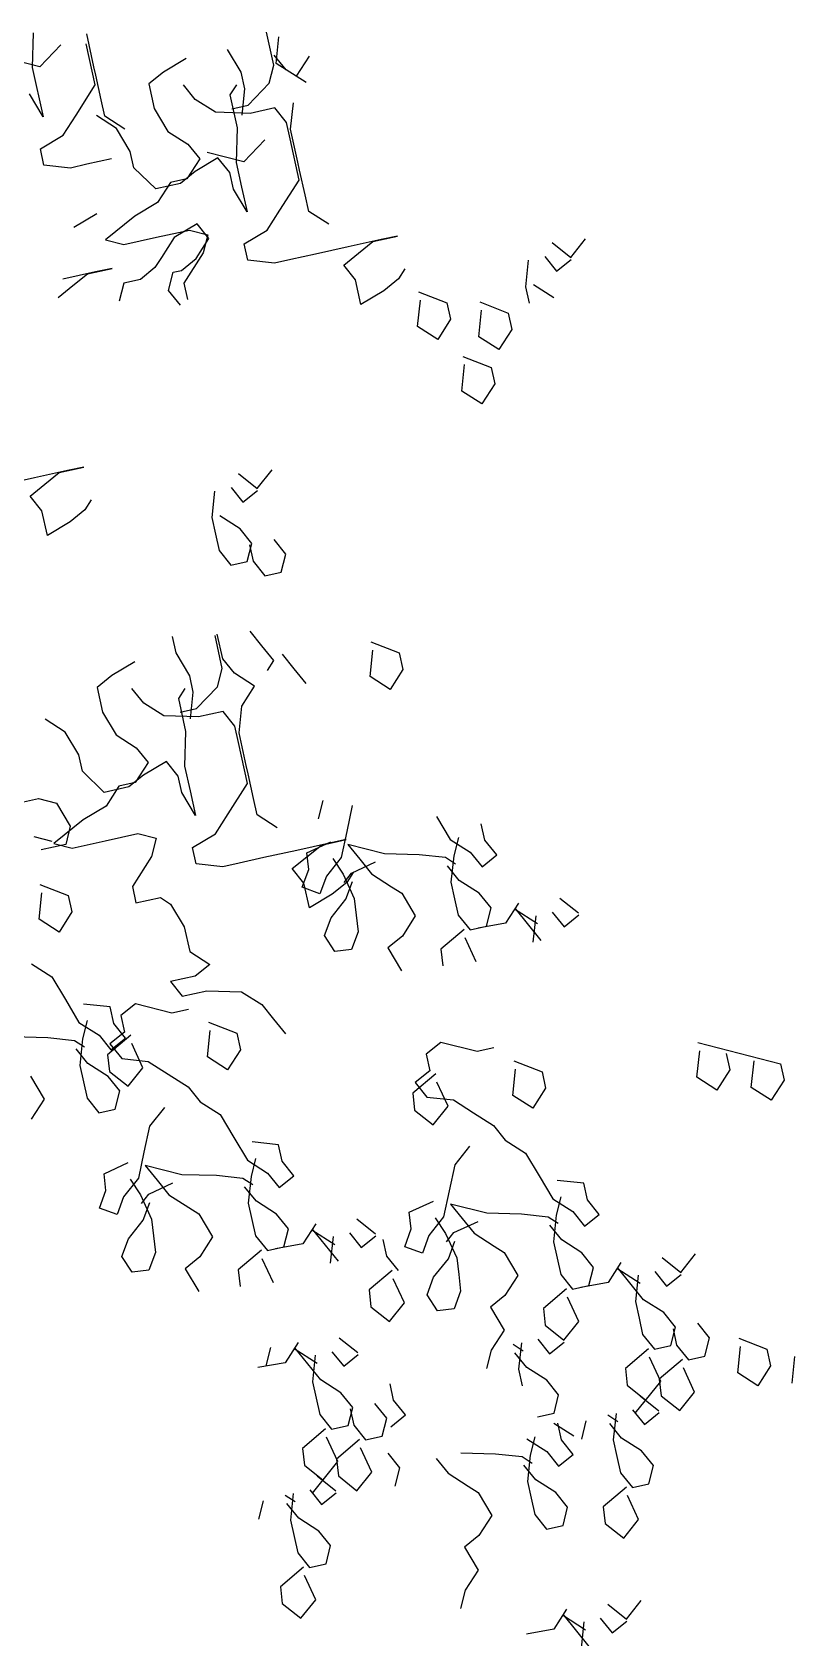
# Model space of a CAD drawing. Header units: inches. Extents: x 6.9 to 49.4, y 11.8 to 36.5.
# Drawn here: x 27.0062 to 27.1184, y 13.3235 to 13.5598 of the extents above; entities that cross this region are included whole.
import ezdxf

# ---------------------------------------------------------------- set-up
doc = ezdxf.new("R2010")
doc.units = ezdxf.units.IN
doc.header["$MEASUREMENT"] = 0
doc.layers.add('1', color=1, linetype='Continuous')

msp = doc.modelspace()

# ---------------------------------------------------------------- linework, layer by layer
at = {"layer": '1'}
for p, q in [((27.00634, 13.5597), (27.0062, 13.55459)), ((27.01041, 13.55791), (27.00732, 13.55469)), ((27.01546, 13.55201), (27.01413, 13.55806)), ((27.01526, 13.55467), (27.0142, 13.55951)), ((27.04174, 13.55494), (27.04067, 13.55978)), ((27.04207, 13.55518), (27.04248, 13.55908)), ((27.00732, 13.55469), (27.00195, 13.55605)), ((27.02884, 13.55591), (27.02548, 13.55391)), ((27.03489, 13.55724), (27.0369, 13.55388)), ((27.04355, 13.55424), (27.0418, 13.55639)), ((27.04691, 13.55625), (27.04502, 13.5533)), ((27.0062, 13.55459), (27.00779, 13.54733)), ((27.01553, 13.55346), (27.01526, 13.55467)), ((27.01632, 13.54983), (27.01553, 13.55346)), ((27.02548, 13.55391), (27.02333, 13.55216)), ((27.0369, 13.55388), (27.03743, 13.55146)), ((27.04106, 13.55226), (27.04174, 13.55494)), ((27.04502, 13.5533), (27.04207, 13.55518)), ((27.0465, 13.55235), (27.04355, 13.55424)), ((27.00779, 13.54733), (27.00579, 13.5507)), ((27.01263, 13.54758), (27.01546, 13.55201)), ((27.02333, 13.55216), (27.02413, 13.54853)), ((27.03017, 13.54986), (27.02843, 13.55202)), ((27.03622, 13.55201), (27.03528, 13.55054)), ((27.03743, 13.55146), (27.03702, 13.54757)), ((27.03796, 13.54904), (27.04106, 13.55226)), ((27.01686, 13.54741), (27.01632, 13.54983)), ((27.02413, 13.54853), (27.02613, 13.54517)), ((27.03313, 13.54798), (27.03017, 13.54986)), ((27.03528, 13.55054), (27.03634, 13.5457)), ((27.03554, 13.54851), (27.03796, 13.54904)), ((27.04186, 13.54863), (27.03823, 13.54783)), ((27.0436, 13.54648), (27.04186, 13.54863)), ((27.0442, 13.54551), (27.04461, 13.5494)), ((27.01074, 13.54463), (27.01263, 13.54758)), ((27.01861, 13.5456), (27.01566, 13.54749)), ((27.01981, 13.54552), (27.01686, 13.54741)), ((27.03823, 13.54783), (27.03313, 13.54798)), ((27.04413, 13.54406), (27.0436, 13.54648)), ((27.00738, 13.54263), (27.01074, 13.54463)), ((27.02062, 13.54224), (27.01861, 13.5456)), ((27.02613, 13.54517), (27.02908, 13.54329)), ((27.03634, 13.5457), (27.0362, 13.54059)), ((27.04041, 13.54391), (27.03732, 13.54069)), ((27.04546, 13.53801), (27.04413, 13.54406)), ((27.04526, 13.54067), (27.0442, 13.54551)), ((27.00791, 13.54021), (27.00738, 13.54263)), ((27.02115, 13.53982), (27.02062, 13.54224)), ((27.02908, 13.54329), (27.03083, 13.54113)), ((27.03351, 13.54127), (27.03015, 13.53926)), ((27.03732, 13.54069), (27.03195, 13.54205)), ((27.03525, 13.53912), (27.03351, 13.54127)), ((27.01181, 13.53979), (27.00791, 13.54021)), ((27.01422, 13.54033), (27.01181, 13.53979)), ((27.01785, 13.54112), (27.01422, 13.54033)), ((27.02437, 13.53672), (27.02115, 13.53982)), ((27.03015, 13.53926), (27.028, 13.53752)), ((27.03083, 13.54113), (27.02894, 13.53818)), ((27.03579, 13.5367), (27.03525, 13.53912)), ((27.0362, 13.54059), (27.03699, 13.53696)), ((27.04553, 13.53946), (27.04526, 13.54067)), ((27.04632, 13.53583), (27.04553, 13.53946)), ((27.028, 13.53752), (27.02437, 13.53672)), ((27.02652, 13.53765), (27.02463, 13.5347)), ((27.02894, 13.53818), (27.02652, 13.53765)), ((27.03779, 13.53333), (27.03579, 13.5367)), ((27.03699, 13.53696), (27.03779, 13.53333)), ((27.04263, 13.53358), (27.04546, 13.53801)), ((27.02463, 13.5347), (27.02127, 13.53269)), ((27.04686, 13.53341), (27.04632, 13.53583)), ((27.0123, 13.53108), (27.01567, 13.53308)), ((27.02127, 13.53269), (27.01696, 13.52921)), ((27.04074, 13.53063), (27.04263, 13.53358)), ((27.04981, 13.53152), (27.04686, 13.53341)), ((27.01965, 13.52853), (27.02449, 13.52959)), ((27.02449, 13.52959), (27.02933, 13.53066)), ((27.02709, 13.52956), (27.0252, 13.52661)), ((27.03045, 13.53157), (27.02709, 13.52956)), ((27.02933, 13.53066), (27.03201, 13.52998)), ((27.0303, 13.52647), (27.03219, 13.52942)), ((27.03219, 13.52942), (27.03045, 13.53157)), ((27.03201, 13.52998), (27.03133, 13.5273)), ((27.03738, 13.52863), (27.04074, 13.53063)), ((27.05632, 13.52899), (27.05995, 13.52978)), ((27.05995, 13.52978), (27.05753, 13.52925)), ((27.01696, 13.52921), (27.01965, 13.52853)), ((27.03133, 13.5273), (27.0285, 13.52287)), ((27.03791, 13.52621), (27.03738, 13.52863)), ((27.04785, 13.52712), (27.04422, 13.52633)), ((27.05269, 13.52819), (27.04785, 13.52712)), ((27.05201, 13.5255), (27.05417, 13.52724)), ((27.05753, 13.52925), (27.05269, 13.52819)), ((27.05417, 13.52724), (27.05632, 13.52899)), ((27.08269, 13.52881), (27.08543, 13.52663)), ((27.08543, 13.52663), (27.08761, 13.52937)), ((27.01431, 13.52422), (27.01794, 13.52502)), ((27.01794, 13.52502), (27.01552, 13.52449)), ((27.02425, 13.52514), (27.0221, 13.5234)), ((27.0252, 13.52661), (27.02425, 13.52514)), ((27.02694, 13.52446), (27.02815, 13.52473)), ((27.02815, 13.52473), (27.0303, 13.52647)), ((27.04181, 13.52579), (27.03791, 13.52621)), ((27.04422, 13.52633), (27.04181, 13.52579)), ((27.05376, 13.52335), (27.05201, 13.5255)), ((27.06101, 13.52494), (27.06007, 13.52347)), ((27.07917, 13.52622), (27.07876, 13.52232)), ((27.08159, 13.52675), (27.08333, 13.5246)), ((27.08333, 13.5246), (27.08548, 13.52634)), ((27.01001, 13.52074), (27.01216, 13.52248)), ((27.01552, 13.52449), (27.01068, 13.52342)), ((27.01216, 13.52248), (27.01431, 13.52422)), ((27.01968, 13.52287), (27.019, 13.52018)), ((27.0221, 13.5234), (27.01968, 13.52287)), ((27.02626, 13.52178), (27.02694, 13.52446)), ((27.0285, 13.52287), (27.02903, 13.52045)), ((27.05455, 13.51972), (27.05376, 13.52335)), ((27.06007, 13.52347), (27.05791, 13.52173)), ((27.07876, 13.52232), (27.07929, 13.51991)), ((27.08292, 13.5207), (27.07996, 13.52259)), ((27.028, 13.51962), (27.02626, 13.52178)), ((27.05791, 13.52173), (27.05455, 13.51972)), ((27.06289, 13.51647), (27.0633, 13.52037)), ((27.06303, 13.52158), (27.06719, 13.51995)), ((27.06719, 13.51995), (27.06773, 13.51753)), ((27.07203, 13.52008), (27.07619, 13.51845)), ((27.07189, 13.51497), (27.0723, 13.51887)), ((27.07619, 13.51845), (27.07673, 13.51603)), ((27.06584, 13.51458), (27.06289, 13.51647)), ((27.06773, 13.51753), (27.06584, 13.51458)), ((27.07673, 13.51603), (27.07484, 13.51308)), ((27.07484, 13.51308), (27.07189, 13.51497)), ((27.06939, 13.50697), (27.0698, 13.51087)), ((27.06953, 13.51208), (27.07369, 13.51045)), ((27.07369, 13.51045), (27.07423, 13.50803)), ((27.07234, 13.50508), (27.06939, 13.50697)), ((27.07423, 13.50803), (27.07234, 13.50508)), ((27.00654, 13.49421), (27.0017, 13.49314)), ((27.01138, 13.49527), (27.00654, 13.49421)), ((27.00802, 13.49326), (27.01017, 13.49501)), ((27.01017, 13.49501), (27.0138, 13.4958)), ((27.0138, 13.4958), (27.01138, 13.49527)), ((27.03654, 13.49483), (27.03928, 13.49265)), ((27.03928, 13.49265), (27.04147, 13.49539)), ((27.00586, 13.49152), (27.00802, 13.49326)), ((27.03302, 13.49224), (27.03261, 13.48835)), ((27.03544, 13.49277), (27.03718, 13.49062)), ((27.03718, 13.49062), (27.03933, 13.49236)), ((27.00761, 13.48937), (27.00586, 13.49152)), ((27.00841, 13.48574), (27.00761, 13.48937)), ((27.01392, 13.48949), (27.01176, 13.48775)), ((27.01486, 13.49096), (27.01392, 13.48949)), ((27.01176, 13.48775), (27.00841, 13.48574)), ((27.03261, 13.48835), (27.03314, 13.48593)), ((27.03677, 13.48672), (27.03381, 13.48861)), ((27.03314, 13.48593), (27.03367, 13.48351)), ((27.03851, 13.48457), (27.03677, 13.48672)), ((27.03783, 13.48189), (27.03851, 13.48457)), ((27.04351, 13.483), (27.04177, 13.48516)), ((27.03367, 13.48351), (27.03541, 13.48135)), ((27.03814, 13.48436), (27.03867, 13.48194)), ((27.04283, 13.48032), (27.04351, 13.483)), ((27.03541, 13.48135), (27.03783, 13.48189)), ((27.03867, 13.48194), (27.04041, 13.47978)), ((27.04041, 13.47978), (27.04283, 13.48032)), ((27.02677, 13.47087), (27.02731, 13.46845)), ((27.03415, 13.46615), (27.03309, 13.47099)), ((27.03422, 13.4676), (27.03342, 13.47123)), ((27.03819, 13.47166), (27.03993, 13.4695)), ((27.02731, 13.46845), (27.02931, 13.46509)), ((27.03993, 13.4695), (27.04167, 13.46735)), ((27.04295, 13.46825), (27.04469, 13.4661)), ((27.05589, 13.46497), (27.0563, 13.46887)), ((27.05603, 13.47008), (27.06019, 13.46845)), ((27.06019, 13.46845), (27.06073, 13.46603)), ((27.02126, 13.46712), (27.0179, 13.46511)), ((27.03347, 13.46347), (27.03415, 13.46615)), ((27.03596, 13.46545), (27.03422, 13.4676)), ((27.04167, 13.46735), (27.04073, 13.46588)), ((27.04469, 13.4661), (27.04643, 13.46395)), ((27.06073, 13.46603), (27.05884, 13.46308)), ((27.0179, 13.46511), (27.01574, 13.46337)), ((27.01574, 13.46337), (27.01654, 13.45974)), ((27.02931, 13.46509), (27.02984, 13.46267)), ((27.03037, 13.46025), (27.03347, 13.46347)), ((27.03891, 13.46356), (27.03596, 13.46545)), ((27.03702, 13.46061), (27.03891, 13.46356)), ((27.05884, 13.46308), (27.05589, 13.46497)), ((27.02259, 13.46107), (27.02085, 13.46322)), ((27.02554, 13.45919), (27.02259, 13.46107)), ((27.02864, 13.46322), (27.02769, 13.46174)), ((27.02769, 13.46174), (27.02876, 13.4569)), ((27.02984, 13.46267), (27.02943, 13.45877)), ((27.01103, 13.45681), (27.00808, 13.4587)), ((27.01654, 13.45974), (27.01855, 13.45638)), ((27.03064, 13.45904), (27.02554, 13.45919)), ((27.02796, 13.45972), (27.03037, 13.46025)), ((27.03427, 13.45984), (27.03064, 13.45904)), ((27.03601, 13.45769), (27.03427, 13.45984)), ((27.03661, 13.45671), (27.03702, 13.46061)), ((27.01303, 13.45345), (27.01103, 13.45681)), ((27.01855, 13.45638), (27.0215, 13.45449)), ((27.02876, 13.4569), (27.02861, 13.4518)), ((27.03654, 13.45526), (27.03601, 13.45769)), ((27.03767, 13.45188), (27.03661, 13.45671)), ((27.0215, 13.45449), (27.02324, 13.45234)), ((27.03787, 13.44922), (27.03654, 13.45526)), ((27.01356, 13.45103), (27.01303, 13.45345)), ((27.02324, 13.45234), (27.02135, 13.44939)), ((27.02592, 13.45248), (27.02256, 13.45047)), ((27.02767, 13.45033), (27.02592, 13.45248)), ((27.02861, 13.4518), (27.02941, 13.44817)), ((27.03794, 13.45067), (27.03767, 13.45188)), ((27.01678, 13.44793), (27.01356, 13.45103)), ((27.02135, 13.44939), (27.01893, 13.44886)), ((27.02256, 13.45047), (27.02041, 13.44873)), ((27.0282, 13.4479), (27.02767, 13.45033)), ((27.03504, 13.44479), (27.03787, 13.44922)), ((27.03874, 13.44704), (27.03794, 13.45067)), ((27.00226, 13.44594), (27.00709, 13.44701)), ((27.00709, 13.44701), (27.00978, 13.44633)), ((27.02041, 13.44873), (27.01678, 13.44793)), ((27.01893, 13.44886), (27.01705, 13.44591)), ((27.0302, 13.44454), (27.0282, 13.4479)), ((27.02941, 13.44817), (27.0302, 13.44454)), ((27.03927, 13.44462), (27.03874, 13.44704)), ((27.04894, 13.44675), (27.04827, 13.44406)), ((27.00978, 13.44633), (27.01178, 13.44297)), ((27.01705, 13.44591), (27.01368, 13.4439)), ((27.03316, 13.44184), (27.03504, 13.44479)), ((27.04222, 13.44273), (27.03927, 13.44462)), ((27.05327, 13.44602), (27.05246, 13.44219)), ((27.06568, 13.44438), (27.06768, 13.44102)), ((27.01368, 13.4439), (27.00938, 13.44042)), ((27.01178, 13.44297), (27.01111, 13.44028)), ((27.05246, 13.44219), (27.05165, 13.43836)), ((27.07279, 13.44088), (27.07225, 13.44329)), ((27.0064, 13.44142), (27.00909, 13.44075)), ((27.01111, 13.44028), (27.00748, 13.43948)), ((27.00938, 13.44042), (27.01206, 13.43974)), ((27.01206, 13.43974), (27.0169, 13.4408)), ((27.0169, 13.4408), (27.02174, 13.44187)), ((27.02174, 13.44187), (27.02442, 13.44119)), ((27.02442, 13.44119), (27.02375, 13.4385)), ((27.02979, 13.43983), (27.03316, 13.44184)), ((27.03033, 13.43742), (27.02979, 13.43983)), ((27.04994, 13.44046), (27.04511, 13.4394)), ((27.04658, 13.43845), (27.04873, 13.44019)), ((27.04659, 13.43903), (27.05014, 13.44068)), ((27.04873, 13.44019), (27.05236, 13.44099)), ((27.05236, 13.44099), (27.04994, 13.44046)), ((27.05264, 13.44025), (27.05438, 13.43809)), ((27.05801, 13.43889), (27.05264, 13.44025)), ((27.06768, 13.44102), (27.07063, 13.43913)), ((27.06889, 13.44129), (27.06821, 13.4386)), ((27.07453, 13.43872), (27.07279, 13.44088)), ((27.02375, 13.4385), (27.02092, 13.43408)), ((27.03422, 13.437), (27.03033, 13.43742)), ((27.03664, 13.43753), (27.03422, 13.437)), ((27.04027, 13.43833), (27.03664, 13.43753)), ((27.04511, 13.4394), (27.04027, 13.43833)), ((27.04443, 13.43671), (27.04658, 13.43845)), ((27.04686, 13.43657), (27.04659, 13.43903)), ((27.05165, 13.43836), (27.04946, 13.43562)), ((27.05042, 13.43822), (27.05193, 13.4359)), ((27.05316, 13.43604), (27.05671, 13.43769)), ((27.05438, 13.43809), (27.05612, 13.43594)), ((27.06311, 13.43875), (27.05801, 13.43889)), ((27.067, 13.43834), (27.06311, 13.43875)), ((27.06848, 13.43739), (27.067, 13.43834)), ((27.06821, 13.4386), (27.0678, 13.43471)), ((27.07063, 13.43913), (27.07237, 13.43698)), ((27.07237, 13.43698), (27.07453, 13.43872)), ((27.04617, 13.43456), (27.04443, 13.43671)), ((27.04591, 13.43397), (27.04686, 13.43657)), ((27.04946, 13.43562), (27.04851, 13.43302)), ((27.05193, 13.4359), (27.05357, 13.43234)), ((27.05207, 13.43467), (27.05316, 13.43604)), ((27.05342, 13.43615), (27.05248, 13.43468)), ((27.05612, 13.43594), (27.05907, 13.43406)), ((27.06901, 13.43497), (27.06727, 13.43712)), ((27.07196, 13.43309), (27.06901, 13.43497)), ((27.00719, 13.42928), (27.0076, 13.43317)), ((27.00733, 13.43438), (27.01149, 13.43276)), ((27.01149, 13.43276), (27.01203, 13.43034)), ((27.02092, 13.43408), (27.02145, 13.43166)), ((27.04851, 13.43302), (27.04591, 13.43397)), ((27.04697, 13.43093), (27.04617, 13.43456)), ((27.05033, 13.43294), (27.04697, 13.43093)), ((27.05248, 13.43468), (27.05033, 13.43294)), ((27.05234, 13.43221), (27.05329, 13.4348)), ((27.05907, 13.43406), (27.06055, 13.43311)), ((27.06055, 13.43311), (27.06255, 13.42975)), ((27.0678, 13.43471), (27.06833, 13.43229)), ((27.0737, 13.43093), (27.07196, 13.43309)), ((27.01203, 13.43034), (27.01014, 13.42739)), ((27.02145, 13.43166), (27.02508, 13.43246)), ((27.02508, 13.43246), (27.02655, 13.43151)), ((27.02655, 13.43151), (27.02856, 13.42815)), ((27.05016, 13.42947), (27.05234, 13.43221)), ((27.05357, 13.43234), (27.05385, 13.42988)), ((27.06833, 13.43229), (27.06887, 13.42987)), ((27.07303, 13.42825), (27.0737, 13.43093)), ((27.07772, 13.43165), (27.07583, 13.4287)), ((27.08054, 13.42857), (27.07714, 13.43075)), ((27.08107, 13.42615), (27.07724, 13.43089)), ((27.08269, 13.43031), (27.08443, 13.42816)), ((27.0838, 13.43237), (27.08654, 13.43019)), ((27.01014, 13.42739), (27.00719, 13.42928)), ((27.02856, 13.42815), (27.02936, 13.42452)), ((27.04921, 13.42686), (27.05016, 13.42947)), ((27.05385, 13.42988), (27.05413, 13.42742)), ((27.06255, 13.42975), (27.06066, 13.4268)), ((27.06887, 13.42987), (27.07061, 13.42772)), ((27.07061, 13.42772), (27.07303, 13.42825)), ((27.07583, 13.4287), (27.07182, 13.42798)), ((27.08027, 13.42978), (27.07986, 13.42589)), ((27.08443, 13.42816), (27.08659, 13.4299)), ((27.05072, 13.42454), (27.04921, 13.42686)), ((27.05413, 13.42742), (27.05318, 13.42482)), ((27.06066, 13.4268), (27.05851, 13.42506)), ((27.06973, 13.42776), (27.06632, 13.42488)), ((27.07152, 13.42298), (27.06987, 13.42653)), ((27.02936, 13.42452), (27.03231, 13.42263)), ((27.05318, 13.42482), (27.05072, 13.42454)), ((27.05851, 13.42506), (27.06052, 13.42169)), ((27.06632, 13.42488), (27.0666, 13.42242)), ((27.0061, 13.4227), (27.00905, 13.42081)), ((27.00905, 13.42081), (27.01106, 13.41745)), ((27.03015, 13.42089), (27.02653, 13.42009)), ((27.03231, 13.42263), (27.03015, 13.42089)), ((27.02653, 13.42009), (27.02827, 13.41794)), ((27.02827, 13.41794), (27.03189, 13.41874)), ((27.03189, 13.41874), (27.037, 13.41859)), ((27.037, 13.41859), (27.03995, 13.41671)), ((27.01106, 13.41745), (27.01306, 13.41408)), ((27.01764, 13.41636), (27.01374, 13.41677)), ((27.01817, 13.41394), (27.01764, 13.41636)), ((27.02138, 13.41683), (27.01923, 13.41509)), ((27.02675, 13.41547), (27.02138, 13.41683)), ((27.02917, 13.416), (27.02675, 13.41547)), ((27.03995, 13.41671), (27.04169, 13.41455)), ((27.01306, 13.41408), (27.01602, 13.4122)), ((27.01427, 13.41435), (27.01359, 13.41167)), ((27.01991, 13.41179), (27.01817, 13.41394)), ((27.01923, 13.41509), (27.01976, 13.41267)), ((27.03212, 13.41412), (27.03628, 13.41249)), ((27.04169, 13.41455), (27.04343, 13.4124)), ((27.00849, 13.41181), (27.00339, 13.41196)), ((27.01239, 13.4114), (27.00849, 13.41181)), ((27.01386, 13.41046), (27.01239, 13.4114)), ((27.01359, 13.41167), (27.01318, 13.40777)), ((27.01602, 13.4122), (27.01775, 13.41005)), ((27.02068, 13.41222), (27.01727, 13.40934)), ((27.01976, 13.41267), (27.01761, 13.41093)), ((27.01775, 13.41005), (27.01991, 13.41179)), ((27.03198, 13.40901), (27.03239, 13.41291)), ((27.03628, 13.41249), (27.03682, 13.41008)), ((27.01439, 13.40804), (27.01265, 13.41019)), ((27.01727, 13.40934), (27.01755, 13.40688)), ((27.01761, 13.41093), (27.01935, 13.40877)), ((27.02247, 13.40743), (27.02082, 13.41099)), ((27.03493, 13.40713), (27.03198, 13.40901)), ((27.03682, 13.41008), (27.03493, 13.40713)), ((27.06629, 13.41115), (27.06413, 13.40941)), ((27.06413, 13.40941), (27.06467, 13.40699)), ((27.07166, 13.4098), (27.06629, 13.41115)), ((27.07408, 13.41033), (27.07166, 13.4098)), ((27.10398, 13.40602), (27.1044, 13.40992)), ((27.10413, 13.41113), (27.11629, 13.40801)), ((27.10829, 13.40951), (27.10882, 13.40709)), ((27.01318, 13.40777), (27.01372, 13.40535)), ((27.01735, 13.40615), (27.01439, 13.40804)), ((27.01755, 13.40688), (27.02029, 13.4047)), ((27.01935, 13.40877), (27.02325, 13.40836)), ((27.02029, 13.4047), (27.02247, 13.40743)), ((27.02325, 13.40836), (27.0262, 13.40647)), ((27.06559, 13.40654), (27.06217, 13.40366)), ((27.06467, 13.40699), (27.06251, 13.40525)), ((27.07688, 13.40334), (27.07729, 13.40723)), ((27.07703, 13.40844), (27.08119, 13.40682)), ((27.08119, 13.40682), (27.08172, 13.4044)), ((27.10882, 13.40709), (27.10693, 13.40414)), ((27.11198, 13.40452), (27.1124, 13.40842)), ((27.11629, 13.40801), (27.11682, 13.40559)), ((27.00593, 13.40618), (27.00794, 13.40281)), ((27.01372, 13.40535), (27.01425, 13.40293)), ((27.01908, 13.404), (27.01735, 13.40615)), ((27.0262, 13.40647), (27.02915, 13.40459)), ((27.02915, 13.40459), (27.03089, 13.40243)), ((27.06251, 13.40525), (27.06426, 13.4031)), ((27.06737, 13.40176), (27.06573, 13.40531)), ((27.08172, 13.4044), (27.07983, 13.40145)), ((27.10693, 13.40414), (27.10398, 13.40602)), ((27.11493, 13.40264), (27.11198, 13.40452)), ((27.11682, 13.40559), (27.11493, 13.40264)), ((27.00794, 13.40281), (27.00605, 13.39986)), ((27.01425, 13.40293), (27.01599, 13.40078)), ((27.01841, 13.40131), (27.01908, 13.404)), ((27.03089, 13.40243), (27.03384, 13.40054)), ((27.06217, 13.40366), (27.06245, 13.4012)), ((27.06426, 13.4031), (27.06815, 13.40269)), ((27.06815, 13.40269), (27.0711, 13.4008)), ((27.07983, 13.40145), (27.07688, 13.40334)), ((27.01599, 13.40078), (27.01841, 13.40131)), ((27.02563, 13.40156), (27.02344, 13.39882)), ((27.03384, 13.40054), (27.03585, 13.39718)), ((27.06245, 13.4012), (27.06519, 13.39902)), ((27.06519, 13.39902), (27.06737, 13.40176)), ((27.0711, 13.4008), (27.07405, 13.39891)), ((27.02344, 13.39882), (27.02263, 13.39499)), ((27.03585, 13.39718), (27.03785, 13.39382)), ((27.07405, 13.39891), (27.07579, 13.39676)), ((27.02263, 13.39499), (27.02182, 13.39116)), ((27.04242, 13.39609), (27.03853, 13.39651)), ((27.04296, 13.39368), (27.04242, 13.39609)), ((27.07053, 13.39588), (27.06835, 13.39314)), ((27.07579, 13.39676), (27.07874, 13.39487)), ((27.07874, 13.39487), (27.08075, 13.39151)), ((27.01676, 13.39183), (27.02031, 13.39348)), ((27.02818, 13.39169), (27.02281, 13.39305)), ((27.02281, 13.39305), (27.02455, 13.39089)), ((27.03785, 13.39382), (27.0408, 13.39193)), ((27.03906, 13.39408), (27.03838, 13.3914)), ((27.0447, 13.39152), (27.04296, 13.39368)), ((27.06835, 13.39314), (27.06753, 13.38931)), ((27.01704, 13.38937), (27.01676, 13.39183)), ((27.02182, 13.39116), (27.01963, 13.38842)), ((27.02059, 13.39102), (27.0221, 13.3887)), ((27.02333, 13.38884), (27.02688, 13.39049)), ((27.02455, 13.39089), (27.02629, 13.38874)), ((27.03328, 13.39155), (27.02818, 13.39169)), ((27.03718, 13.39114), (27.03328, 13.39155)), ((27.03865, 13.39019), (27.03718, 13.39114)), ((27.03838, 13.3914), (27.03797, 13.38751)), ((27.0408, 13.39193), (27.04254, 13.38978)), ((27.04254, 13.38978), (27.0447, 13.39152)), ((27.08075, 13.39151), (27.08276, 13.38814)), ((27.08733, 13.39042), (27.08343, 13.39083)), ((27.08786, 13.388), (27.08733, 13.39042)), ((27.01608, 13.38677), (27.01704, 13.38937)), ((27.01963, 13.38842), (27.01868, 13.38582)), ((27.0221, 13.3887), (27.02374, 13.38514)), ((27.02224, 13.38747), (27.02333, 13.38884)), ((27.02629, 13.38874), (27.02924, 13.38686)), ((27.03918, 13.38777), (27.03744, 13.38992)), ((27.04213, 13.38589), (27.03918, 13.38777)), ((27.06166, 13.38616), (27.06521, 13.38781)), ((27.06753, 13.38931), (27.06672, 13.38548)), ((27.08276, 13.38814), (27.08571, 13.38626)), ((27.08397, 13.38841), (27.08329, 13.38573)), ((27.0896, 13.38584), (27.08786, 13.388)), ((27.01868, 13.38582), (27.01608, 13.38677)), ((27.02252, 13.38501), (27.02347, 13.3876)), ((27.02924, 13.38686), (27.03072, 13.38591)), ((27.03072, 13.38591), (27.03272, 13.38255)), ((27.03797, 13.38751), (27.03851, 13.38509)), ((27.04387, 13.38373), (27.04213, 13.38589)), ((27.06194, 13.3837), (27.06166, 13.38616)), ((27.06672, 13.38548), (27.06454, 13.38274)), ((27.06549, 13.38534), (27.067, 13.38302)), ((27.06771, 13.38737), (27.06945, 13.38522)), ((27.07308, 13.38602), (27.06771, 13.38737)), ((27.07819, 13.38587), (27.07308, 13.38602)), ((27.08208, 13.38546), (27.07819, 13.38587)), ((27.08355, 13.38451), (27.08208, 13.38546)), ((27.08329, 13.38573), (27.08288, 13.38183)), ((27.08571, 13.38626), (27.08745, 13.3841)), ((27.08745, 13.3841), (27.0896, 13.38584)), ((27.02033, 13.38227), (27.02252, 13.38501)), ((27.02374, 13.38514), (27.02402, 13.38268)), ((27.03851, 13.38509), (27.03904, 13.38267)), ((27.0432, 13.38105), (27.04387, 13.38373)), ((27.04789, 13.38445), (27.046, 13.3815)), ((27.05071, 13.38137), (27.04731, 13.38355)), ((27.05124, 13.37895), (27.04741, 13.38369)), ((27.05286, 13.38311), (27.0546, 13.38096)), ((27.05397, 13.38517), (27.05671, 13.38299)), ((27.06099, 13.38109), (27.06194, 13.3837)), ((27.067, 13.38302), (27.06865, 13.37947)), ((27.06714, 13.38179), (27.06823, 13.38316)), ((27.06823, 13.38316), (27.07178, 13.38481)), ((27.06945, 13.38522), (27.07119, 13.38307)), ((27.07119, 13.38307), (27.07414, 13.38118)), ((27.08409, 13.3821), (27.08235, 13.38425)), ((27.01938, 13.37966), (27.02033, 13.38227)), ((27.02402, 13.38268), (27.0243, 13.38022)), ((27.03272, 13.38255), (27.03084, 13.3796)), ((27.0399, 13.38056), (27.03649, 13.37768)), ((27.03904, 13.38267), (27.04078, 13.38051)), ((27.04078, 13.38051), (27.0432, 13.38105)), ((27.046, 13.3815), (27.04199, 13.38078)), ((27.05044, 13.38258), (27.05003, 13.37869)), ((27.0546, 13.38096), (27.05676, 13.3827)), ((27.05777, 13.38214), (27.0583, 13.37972)), ((27.06359, 13.38014), (27.06099, 13.38109)), ((27.06454, 13.38274), (27.06359, 13.38014)), ((27.06742, 13.37933), (27.06837, 13.38193)), ((27.07414, 13.38118), (27.07562, 13.38024)), ((27.08288, 13.38183), (27.08341, 13.37941)), ((27.08704, 13.38021), (27.08409, 13.3821)), ((27.02089, 13.37734), (27.01938, 13.37966)), ((27.0243, 13.38022), (27.02335, 13.37762)), ((27.03084, 13.3796), (27.02868, 13.37786)), ((27.04169, 13.37578), (27.04004, 13.37933)), ((27.0583, 13.37972), (27.06004, 13.37757)), ((27.06523, 13.37659), (27.06742, 13.37933)), ((27.06865, 13.37947), (27.06893, 13.37701)), ((27.07562, 13.38024), (27.07763, 13.37687)), ((27.08341, 13.37941), (27.08394, 13.37699)), ((27.08878, 13.37805), (27.08704, 13.38021)), ((27.0928, 13.37877), (27.09091, 13.37582)), ((27.09887, 13.3795), (27.10161, 13.37732)), ((27.10161, 13.37732), (27.10379, 13.38005)), ((27.02335, 13.37762), (27.02089, 13.37734)), ((27.02868, 13.37786), (27.03069, 13.37449)), ((27.03649, 13.37768), (27.03677, 13.37522)), ((27.05916, 13.37761), (27.05575, 13.37473)), ((27.06095, 13.37283), (27.0593, 13.37638)), ((27.06428, 13.37399), (27.06523, 13.37659)), ((27.06893, 13.37701), (27.0692, 13.37455)), ((27.07763, 13.37687), (27.07574, 13.37392)), ((27.08394, 13.37699), (27.08568, 13.37484)), ((27.09091, 13.37582), (27.08689, 13.37511)), ((27.0881, 13.37537), (27.08878, 13.37805)), ((27.09561, 13.37569), (27.09222, 13.37787)), ((27.09614, 13.37328), (27.09231, 13.37802)), ((27.09534, 13.37691), (27.09494, 13.37301)), ((27.09777, 13.37744), (27.09951, 13.37529)), ((27.09951, 13.37529), (27.10166, 13.37702)), ((27.05575, 13.37473), (27.05603, 13.37227)), ((27.06579, 13.37167), (27.06428, 13.37399)), ((27.0692, 13.37455), (27.06825, 13.37195)), ((27.07574, 13.37392), (27.07359, 13.37218)), ((27.08481, 13.37489), (27.08139, 13.37201)), ((27.08659, 13.3701), (27.08495, 13.37365)), ((27.08568, 13.37484), (27.0881, 13.37537)), ((27.05603, 13.37227), (27.05877, 13.37009)), ((27.05877, 13.37009), (27.06095, 13.37283)), ((27.06825, 13.37195), (27.06579, 13.37167)), ((27.07359, 13.37218), (27.0756, 13.36882)), ((27.08139, 13.37201), (27.08167, 13.36955)), ((27.09494, 13.37301), (27.09547, 13.37059)), ((27.0991, 13.37139), (27.09614, 13.37328)), ((27.10084, 13.36924), (27.0991, 13.37139)), ((27.0756, 13.36882), (27.07371, 13.36587)), ((27.08167, 13.36955), (27.08441, 13.36736)), ((27.08441, 13.36736), (27.08659, 13.3701)), ((27.09547, 13.37059), (27.096, 13.36817)), ((27.10016, 13.36655), (27.10084, 13.36924)), ((27.10047, 13.36903), (27.101, 13.3666)), ((27.10584, 13.36767), (27.1041, 13.36982)), ((27.0453, 13.36699), (27.04341, 13.36403)), ((27.05137, 13.36771), (27.05411, 13.36553)), ((27.07841, 13.36574), (27.07694, 13.36669)), ((27.07815, 13.36695), (27.07774, 13.36306)), ((27.08057, 13.36748), (27.08231, 13.36533)), ((27.08231, 13.36533), (27.08446, 13.36707)), ((27.096, 13.36817), (27.09774, 13.36602)), ((27.09774, 13.36602), (27.10016, 13.36655)), ((27.101, 13.3666), (27.10274, 13.36445)), ((27.10516, 13.36498), (27.10584, 13.36767)), ((27.10998, 13.36252), (27.1104, 13.36642)), ((27.11013, 13.36763), (27.11429, 13.36601)), ((27.04341, 13.36403), (27.03939, 13.36332)), ((27.0406, 13.36359), (27.04128, 13.36627)), ((27.04811, 13.36391), (27.04472, 13.36609)), ((27.04864, 13.36149), (27.04481, 13.36623)), ((27.04784, 13.36512), (27.04744, 13.36123)), ((27.05027, 13.36565), (27.05201, 13.3635)), ((27.05201, 13.3635), (27.05416, 13.36524)), ((27.07371, 13.36587), (27.07303, 13.36318)), ((27.07894, 13.36332), (27.0772, 13.36548)), ((27.09686, 13.36607), (27.09345, 13.36319)), ((27.09865, 13.36128), (27.097, 13.36483)), ((27.10186, 13.3645), (27.09845, 13.36162)), ((27.10274, 13.36445), (27.10516, 13.36498)), ((27.11429, 13.36601), (27.11482, 13.36359)), ((27.11798, 13.36102), (27.1184, 13.36492)), ((27.07774, 13.36306), (27.07827, 13.36064)), ((27.0819, 13.36144), (27.07894, 13.36332)), ((27.09345, 13.36319), (27.09373, 13.36073)), ((27.10365, 13.35971), (27.102, 13.36327)), ((27.11293, 13.36064), (27.10998, 13.36252)), ((27.11482, 13.36359), (27.11293, 13.36064)), ((27.04744, 13.36123), (27.04797, 13.35881)), ((27.0516, 13.35961), (27.04864, 13.36149)), ((27.05334, 13.35745), (27.0516, 13.35961)), ((27.05936, 13.3585), (27.05883, 13.36092)), ((27.08364, 13.35928), (27.0819, 13.36144)), ((27.08296, 13.3566), (27.08364, 13.35928)), ((27.09373, 13.36073), (27.09647, 13.35854)), ((27.09492, 13.35659), (27.09865, 13.36128)), ((27.09845, 13.36162), (27.09873, 13.35916)), ((27.10147, 13.35698), (27.10365, 13.35971)), ((27.04797, 13.35881), (27.0485, 13.35639)), ((27.05266, 13.35477), (27.05334, 13.35745)), ((27.05297, 13.35724), (27.0535, 13.35482)), ((27.05834, 13.35588), (27.0566, 13.35804)), ((27.0611, 13.35634), (27.05936, 13.3585)), ((27.09451, 13.3571), (27.09625, 13.35494)), ((27.09562, 13.35916), (27.09836, 13.35697)), ((27.09873, 13.35916), (27.10147, 13.35698)), ((27.0485, 13.35639), (27.05024, 13.35423)), ((27.05024, 13.35423), (27.05266, 13.35477)), ((27.0535, 13.35482), (27.05524, 13.35267)), ((27.05766, 13.3532), (27.05834, 13.35588)), ((27.05895, 13.3546), (27.0611, 13.35634)), ((27.08054, 13.35607), (27.08296, 13.3566)), ((27.08587, 13.3532), (27.08292, 13.35509)), ((27.08404, 13.3527), (27.08351, 13.35512)), ((27.08765, 13.35548), (27.08698, 13.35279)), ((27.09236, 13.35535), (27.09088, 13.3563)), ((27.09289, 13.35293), (27.09115, 13.35509)), ((27.09209, 13.35656), (27.09168, 13.35267)), ((27.09625, 13.35494), (27.09841, 13.35668)), ((27.04936, 13.35428), (27.04595, 13.3514)), ((27.05115, 13.3495), (27.0495, 13.35305)), ((27.05436, 13.35271), (27.05095, 13.34983)), ((27.05524, 13.35267), (27.05766, 13.3532)), ((27.07894, 13.35284), (27.08189, 13.35096)), ((27.08015, 13.35311), (27.07947, 13.35042)), ((27.08579, 13.35054), (27.08404, 13.3527)), ((27.09168, 13.35267), (27.09221, 13.35025)), ((27.09584, 13.35105), (27.09289, 13.35293)), ((27.04595, 13.3514), (27.04623, 13.34894)), ((27.05615, 13.34793), (27.0545, 13.35148)), ((27.06028, 13.34855), (27.05854, 13.35071)), ((27.06564, 13.34992), (27.06738, 13.34777)), ((27.07437, 13.35057), (27.06926, 13.35072)), ((27.07826, 13.35016), (27.07437, 13.35057)), ((27.07974, 13.34921), (27.07826, 13.35016)), ((27.07947, 13.35042), (27.07906, 13.34653)), ((27.08189, 13.35096), (27.08363, 13.3488)), ((27.08363, 13.3488), (27.08579, 13.35054)), ((27.09221, 13.35025), (27.09275, 13.34783)), ((27.09758, 13.34889), (27.09584, 13.35105)), ((27.04623, 13.34894), (27.04897, 13.34676)), ((27.04742, 13.34481), (27.05115, 13.3495)), ((27.05095, 13.34983), (27.05123, 13.34737)), ((27.05397, 13.34519), (27.05615, 13.34793)), ((27.0596, 13.34587), (27.06028, 13.34855)), ((27.06738, 13.34777), (27.07033, 13.34588)), ((27.08027, 13.3468), (27.07853, 13.34895)), ((27.09275, 13.34783), (27.09448, 13.34568)), ((27.09691, 13.34621), (27.09758, 13.34889)), ((27.04701, 13.34531), (27.04875, 13.34316)), ((27.04812, 13.34737), (27.05086, 13.34519)), ((27.05123, 13.34737), (27.05397, 13.34519)), ((27.07033, 13.34588), (27.0718, 13.34493)), ((27.07906, 13.34653), (27.07959, 13.34411)), ((27.08322, 13.34491), (27.08027, 13.3468)), ((27.09361, 13.34572), (27.0902, 13.34284)), ((27.09448, 13.34568), (27.09691, 13.34621)), ((27.04015, 13.34369), (27.03948, 13.34101)), ((27.04486, 13.34357), (27.04338, 13.34451)), ((27.04539, 13.34115), (27.04365, 13.3433)), ((27.04459, 13.34478), (27.04418, 13.34088)), ((27.04875, 13.34316), (27.05091, 13.3449)), ((27.0718, 13.34493), (27.07381, 13.34157)), ((27.07959, 13.34411), (27.08013, 13.34169)), ((27.08496, 13.34275), (27.08322, 13.34491)), ((27.08429, 13.34007), (27.08496, 13.34275)), ((27.0902, 13.34284), (27.09048, 13.34038)), ((27.0954, 13.34094), (27.09375, 13.34449)), ((27.04418, 13.34088), (27.04471, 13.33847)), ((27.04834, 13.33926), (27.04539, 13.34115)), ((27.07381, 13.34157), (27.07192, 13.33862)), ((27.08013, 13.34169), (27.08186, 13.33954)), ((27.09048, 13.34038), (27.09322, 13.3382)), ((27.09322, 13.3382), (27.0954, 13.34094)), ((27.04471, 13.33847), (27.04525, 13.33604)), ((27.05008, 13.33711), (27.04834, 13.33926)), ((27.07192, 13.33862), (27.06977, 13.33688)), ((27.08186, 13.33954), (27.08429, 13.34007)), ((27.04525, 13.33604), (27.04698, 13.33389)), ((27.04941, 13.33442), (27.05008, 13.33711)), ((27.06977, 13.33688), (27.07178, 13.33352)), ((27.04611, 13.33394), (27.0427, 13.33106)), ((27.04698, 13.33389), (27.04941, 13.33442)), ((27.07178, 13.33352), (27.06989, 13.33057)), ((27.0427, 13.33106), (27.04298, 13.3286)), ((27.0479, 13.32915), (27.04625, 13.33271)), ((27.04298, 13.3286), (27.04572, 13.32642)), ((27.04572, 13.32642), (27.0479, 13.32915)), ((27.06989, 13.33057), (27.06922, 13.32788)), ((27.09361, 13.32632), (27.09579, 13.32905)), ((27.0848, 13.32777), (27.08291, 13.32482)), ((27.08761, 13.32469), (27.08422, 13.32687)), ((27.08814, 13.32228), (27.08431, 13.32702)), ((27.08977, 13.32644), (27.09151, 13.32429)), ((27.09087, 13.3285), (27.09361, 13.32632)), ((27.08291, 13.32482), (27.07889, 13.32411)), ((27.08734, 13.32591), (27.08694, 13.32201)), ((27.09151, 13.32429), (27.09366, 13.32602))]:
    msp.add_line(p, q, dxfattribs=at)

doc.saveas('drawing.dxf')
